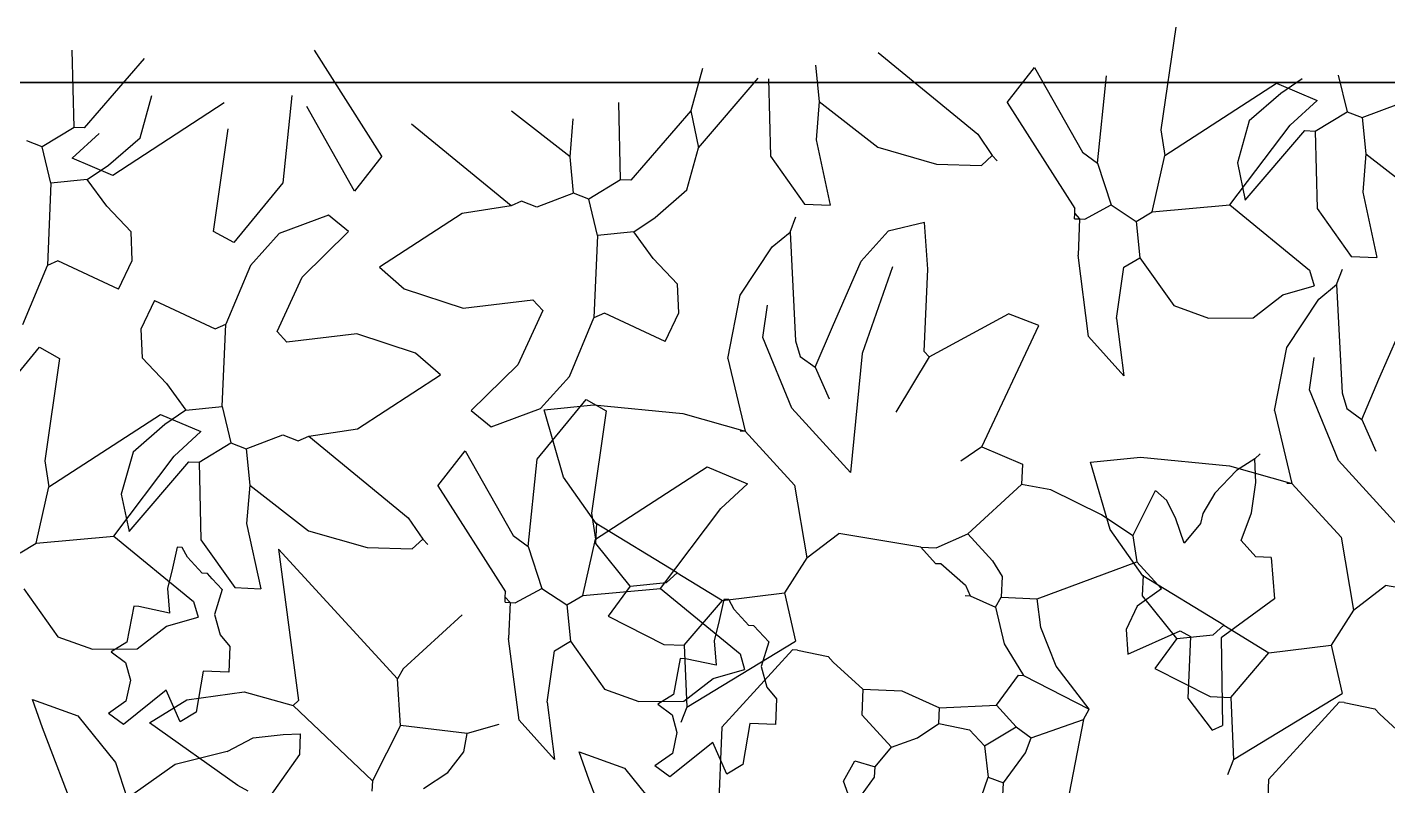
# Model space of a CAD drawing. Header units: inches. Extents: x 2013 to 15569, y -2551 to 2524.
# Drawn here: x 5130.3 to 5214.4, y 956.1 to 1003.1 of the extents above; entities that cross this region are included whole.
import ezdxf

# ---------------------------------------------------------------- set-up
doc = ezdxf.new("R2010")
doc.units = ezdxf.units.IN
doc.header["$MEASUREMENT"] = 0
doc.layers.add('costruzioni', color=2, linetype='Continuous', lineweight=35)
doc.layers.add('VERDE_siepe', color=96, linetype='Continuous')

msp = doc.modelspace()

# ---------------------------------------------------------------- linework, layer by layer
at = {"layer": 'costruzioni'}
msp.add_line((3934.796, 999.638), (5673.194, 999.638), dxfattribs=at)
at = {"layer": 'VERDE_siepe'}
for p, q in [((5201.292, 1003.058), (5200.377, 996.713)), ((5133.145, 996.848), (5133.035, 1001.641)), ((5152.193, 995.075), (5148.011, 1001.641)), ((5137.481, 1001.127), (5133.783, 996.82)), ((5179.019, 1000.699), (5179.24, 998.455)), ((5182.884, 1001.488), (5189.048, 996.431)), ((5172.022, 1000.497), (5171.294, 997.89)), ((5171.774, 995.589), (5175.472, 999.896)), ((5176.11, 999.868), (5176.22, 995.075)), ((5190.875, 998.404), (5192.564, 1000.565)), ((5192.564, 1000.565), (5195.529, 995.328)), ((5196.457, 994.65), (5197.011, 1000.052)), ((5209.106, 999.859), (5207.79, 998.959)), ((5211.35, 1000.08), (5211.89, 997.823)), ((5200.626, 995.106), (5207.525, 999.593)), ((5207.525, 999.593), (5210.033, 998.526)), ((5142.442, 998.373), (5135.543, 993.886)), ((5137.233, 996.219), (5137.961, 998.825)), ((5146.611, 998.829), (5146.057, 993.427)), ((5150.503, 992.914), (5147.539, 998.151)), ((5166.958, 993.611), (5166.848, 998.404)), ((5179.24, 998.455), (5179.047, 996.087)), ((5179.24, 998.454), (5182.866, 995.627)), ((5190.875, 998.404), (5195.057, 991.838)), ((5207.79, 998.959), (5205.835, 997.26)), ((5208.37, 997.003), (5210.033, 998.526)), ((5212.832, 997.462), (5215.103, 998.32)), ((5163.828, 995.025), (5160.202, 997.852)), ((5163.828, 995.025), (5164.021, 997.392)), ((5171.294, 997.89), (5167.595, 993.583)), ((5171.294, 997.89), (5171.774, 995.589)), ((5209.923, 996.631), (5211.89, 997.823)), ((5211.89, 997.823), (5212.832, 997.462)), ((5212.832, 997.462), (5213.053, 995.218)), ((5133.145, 996.848), (5131.178, 995.656)), ((5134.698, 996.476), (5133.035, 994.953)), ((5133.783, 996.82), (5133.145, 996.848)), ((5141.776, 990.421), (5142.691, 996.766)), ((5160.184, 991.991), (5154.02, 997.048)), ((5200.377, 996.713), (5200.626, 995.106)), ((5204.643, 992.058), (5208.37, 997.003)), ((5205.835, 997.26), (5205.107, 994.654)), ((5205.587, 992.352), (5209.285, 996.659)), ((5209.285, 996.659), (5209.923, 996.631)), ((5209.923, 996.631), (5210.033, 991.838)), ((5131.178, 995.656), (5130.236, 996.017)), ((5131.718, 993.399), (5131.178, 995.656)), ((5135.278, 994.52), (5137.233, 996.219)), ((5179.047, 996.087), (5179.918, 992.041)), ((5182.866, 995.627), (5186.506, 994.589)), ((5189.048, 996.431), (5189.948, 995.115)), ((5135.543, 993.886), (5133.035, 994.953)), ((5152.193, 995.075), (5150.503, 992.914)), ((5164.049, 992.78), (5163.828, 995.024)), ((5171.046, 992.982), (5171.774, 995.589)), ((5176.22, 995.075), (5178.326, 992.11)), ((5189.283, 994.505), (5189.948, 995.115)), ((5189.948, 995.115), (5190.253, 994.783)), ((5195.529, 995.328), (5196.457, 994.65)), ((5199.836, 991.63), (5200.626, 995.106)), ((5213.053, 995.218), (5212.86, 992.85)), ((5213.053, 995.217), (5216.679, 992.39)), ((5133.962, 993.62), (5135.278, 994.52)), ((5186.506, 994.589), (5189.283, 994.505)), ((5196.457, 994.65), (5197.301, 992.059)), ((5205.107, 994.654), (5205.587, 992.352)), ((5131.718, 993.399), (5131.496, 988.301)), ((5133.962, 993.62), (5131.718, 993.399)), ((5135.167, 991.972), (5133.962, 993.62)), ((5146.057, 993.427), (5143.022, 989.729)), ((5166.958, 993.611), (5164.991, 992.419)), ((5167.595, 993.583), (5166.958, 993.611)), ((5160.835, 992.282), (5160.184, 991.991)), ((5161.777, 991.922), (5160.835, 992.282)), ((5164.049, 992.78), (5161.777, 991.922)), ((5164.991, 992.419), (5164.049, 992.78)), ((5165.531, 990.162), (5164.991, 992.419)), ((5169.091, 991.283), (5171.046, 992.982)), ((5212.86, 992.85), (5213.731, 988.804)), ((5136.671, 990.38), (5135.167, 991.972)), ((5148.896, 991.42), (5145.835, 990.288)), ((5150.128, 990.408), (5148.896, 991.42)), ((5157.162, 991.535), (5152.038, 988.197)), ((5160.184, 991.991), (5157.162, 991.535)), ((5178.326, 992.11), (5179.918, 992.041)), ((5195.029, 991.2), (5195.043, 991.519)), ((5195.043, 991.519), (5195.057, 991.838)), ((5195.043, 991.519), (5195.348, 991.186)), ((5195.666, 991.173), (5197.301, 992.059)), ((5197.301, 992.059), (5198.852, 991.034)), ((5198.852, 991.034), (5199.836, 991.63)), ((5199.836, 991.63), (5204.643, 992.058)), ((5204.643, 992.058), (5209.574, 988.012)), ((5210.033, 991.838), (5212.139, 988.873)), ((5167.775, 990.383), (5169.091, 991.283)), ((5177.436, 990.371), (5177.796, 991.313)), ((5185.762, 990.966), (5183.503, 990.426)), ((5185.955, 988.084), (5185.762, 990.966)), ((5195.029, 991.2), (5195.348, 991.186)), ((5195.348, 991.186), (5195.251, 988.956)), ((5195.348, 991.186), (5195.666, 991.173)), ((5198.852, 991.034), (5199.074, 988.79)), ((5136.748, 988.617), (5136.671, 990.38)), ((5143.022, 989.729), (5141.776, 990.421)), ((5145.835, 990.288), (5144.06, 988.313)), ((5147.253, 987.588), (5150.128, 990.408)), ((5165.531, 990.162), (5165.309, 985.064)), ((5167.775, 990.383), (5165.531, 990.162)), ((5168.979, 988.735), (5167.775, 990.383)), ((5176.326, 989.452), (5177.436, 990.371)), ((5177.436, 990.371), (5177.782, 983.652)), ((5181.828, 988.584), (5183.503, 990.426)), ((5174.353, 986.46), (5176.326, 989.452)), ((5195.894, 983.909), (5195.251, 988.956)), ((5129.972, 984.662), (5131.496, 988.301)), ((5132.146, 988.592), (5131.496, 988.301)), ((5135.9, 986.832), (5132.146, 988.592)), ((5135.9, 986.832), (5136.748, 988.617)), ((5144.06, 988.313), (5142.536, 984.674)), ((5152.038, 988.196), (5153.575, 986.852)), ((5170.484, 987.143), (5168.979, 988.735)), ((5180.054, 984.511), (5181.828, 988.584)), ((5183.774, 988.233), (5181.907, 982.86)), ((5185.733, 982.987), (5185.955, 988.084)), ((5197.632, 985.022), (5198.091, 988.194)), ((5198.091, 988.194), (5199.074, 988.79)), ((5199.074, 988.79), (5201.179, 985.825)), ((5211.249, 987.134), (5211.609, 988.076)), ((5212.139, 988.873), (5213.731, 988.804)), ((5145.709, 984.216), (5147.253, 987.588)), ((5209.574, 988.012), (5209.851, 987.042)), ((5153.575, 986.852), (5157.213, 985.669)), ((5170.561, 985.381), (5170.484, 987.143)), ((5173.584, 982.559), (5174.353, 986.46)), ((5206.081, 985.077), (5207.911, 986.489)), ((5207.911, 986.489), (5209.851, 987.042)), ((5210.139, 986.216), (5211.249, 987.134)), ((5211.249, 987.134), (5211.595, 980.416)), ((5138.132, 986.143), (5137.284, 984.358)), ((5138.132, 986.143), (5141.886, 984.383)), ((5157.213, 985.669), (5161.527, 986.187)), ((5162.136, 985.522), (5161.527, 986.187)), ((5175.759, 983.842), (5176.05, 985.843)), ((5201.179, 985.825), (5203.315, 985.051)), ((5208.166, 983.223), (5210.139, 986.216)), ((5162.136, 985.522), (5160.592, 982.151)), ((5163.785, 981.425), (5165.309, 985.064)), ((5165.959, 985.355), (5165.309, 985.064)), ((5169.713, 983.595), (5165.959, 985.355)), ((5169.713, 983.595), (5170.561, 985.381)), ((5186.038, 982.655), (5190.942, 985.314)), ((5192.826, 984.593), (5190.942, 985.314)), ((5197.632, 985.022), (5198.092, 981.467)), ((5203.315, 985.051), (5206.081, 985.077)), ((5213.867, 981.274), (5215.641, 985.347)), ((5137.284, 984.358), (5137.361, 982.595)), ((5141.886, 984.383), (5142.536, 984.674)), ((5142.314, 979.576), (5142.536, 984.674)), ((5145.709, 984.216), (5146.318, 983.551)), ((5150.631, 984.069), (5146.318, 983.551)), ((5154.27, 982.886), (5150.631, 984.069)), ((5177.541, 979.479), (5175.759, 983.842)), ((5178.987, 982.005), (5180.054, 984.511)), ((5189.306, 977.085), (5192.826, 984.593)), ((5198.092, 981.467), (5195.894, 983.909)), ((5127.976, 979.548), (5131.01, 983.246)), ((5131.01, 983.246), (5132.256, 982.554)), ((5177.782, 983.652), (5178.059, 982.683)), ((5207.397, 979.322), (5208.166, 983.223)), ((5132.256, 982.554), (5131.342, 976.209)), ((5137.361, 982.595), (5138.866, 981.003)), ((5155.807, 981.542), (5154.27, 982.886)), ((5173.584, 982.559), (5174.665, 978.043)), ((5178.059, 982.683), (5178.987, 982.005)), ((5181.907, 982.86), (5181.177, 975.489)), ((5186.038, 982.655), (5183.973, 979.233)), ((5186.038, 982.655), (5185.733, 982.987)), ((5209.572, 980.605), (5209.863, 982.606)), ((5150.683, 978.203), (5155.807, 981.541)), ((5160.592, 982.151), (5157.716, 979.33)), ((5162.01, 979.45), (5163.785, 981.425)), ((5178.987, 982.005), (5179.859, 980.051)), ((5138.866, 981.003), (5140.07, 979.355)), ((5211.354, 976.242), (5209.572, 980.605)), ((5212.8, 978.768), (5213.867, 981.274)), ((5161.788, 976.311), (5164.822, 980.009)), ((5162.219, 979.367), (5165.304, 979.672)), ((5164.822, 980.009), (5166.069, 979.317)), ((5165.304, 979.672), (5170.809, 979.139)), ((5211.595, 980.416), (5211.872, 979.446)), ((5131.59, 974.602), (5138.49, 979.089)), ((5138.49, 979.089), (5140.997, 978.022)), ((5140.07, 979.355), (5138.754, 978.455)), ((5140.07, 979.355), (5142.314, 979.576)), ((5142.314, 979.576), (5142.854, 977.319)), ((5157.716, 979.33), (5158.949, 978.318)), ((5158.949, 978.318), (5162.01, 979.45)), ((5163.42, 975.21), (5162.219, 979.367)), ((5166.069, 979.317), (5165.154, 972.972)), ((5170.809, 979.139), (5174.665, 978.043)), ((5181.177, 975.489), (5177.541, 979.479)), ((5207.397, 979.322), (5208.478, 974.806)), ((5211.872, 979.446), (5212.8, 978.768)), ((5138.754, 978.455), (5136.799, 976.756)), ((5139.334, 976.499), (5140.997, 978.022)), ((5147.661, 977.747), (5150.683, 978.203)), ((5174.665, 978.043), (5174.345, 978.057)), ((5174.665, 978.043), (5177.712, 974.718)), ((5212.8, 978.768), (5213.672, 976.814)), ((5140.887, 976.127), (5142.854, 977.319)), ((5142.854, 977.319), (5143.796, 976.958)), ((5143.796, 976.958), (5146.068, 977.816)), ((5146.068, 977.816), (5147.01, 977.456)), ((5147.01, 977.456), (5147.661, 977.747)), ((5147.661, 977.747), (5153.825, 972.69)), ((5135.607, 971.554), (5139.334, 976.499)), ((5136.799, 976.756), (5136.071, 974.15)), ((5143.796, 976.958), (5144.017, 974.714)), ((5155.652, 974.663), (5157.341, 976.824)), ((5157.341, 976.824), (5160.306, 971.587)), ((5161.234, 970.909), (5161.788, 976.311)), ((5189.306, 977.085), (5187.991, 976.185)), ((5189.306, 977.085), (5191.814, 976.018)), ((5196.032, 976.13), (5199.117, 976.435)), ((5199.117, 976.435), (5204.622, 975.902)), ((5206.193, 976.349), (5205.054, 975.623)), ((5206.193, 976.349), (5206.525, 976.653)), ((5206.25, 974.867), (5206.193, 976.349)), ((5131.342, 976.209), (5131.59, 974.602)), ((5136.551, 971.848), (5140.25, 976.155)), ((5140.25, 976.155), (5140.887, 976.127)), ((5140.887, 976.127), (5140.997, 971.334)), ((5165.403, 971.365), (5172.302, 975.852)), ((5172.302, 975.852), (5174.81, 974.785)), ((5191.814, 976.018), (5191.758, 974.744)), ((5197.233, 971.973), (5196.032, 976.13)), ((5205.054, 975.623), (5203.703, 974.216)), ((5204.622, 975.902), (5208.478, 974.806)), ((5214.99, 972.252), (5211.354, 976.242)), ((5130.8, 971.126), (5131.59, 974.602)), ((5144.017, 974.714), (5143.824, 972.346)), ((5144.017, 974.713), (5147.643, 971.886)), ((5155.652, 974.663), (5159.834, 968.097)), ((5165.445, 972.337), (5163.42, 975.21)), ((5173.147, 973.262), (5174.81, 974.785)), ((5177.712, 974.718), (5178.473, 970.215)), ((5188.433, 971.696), (5191.758, 974.744)), ((5193.577, 974.423), (5191.758, 974.744)), ((5205.984, 973.003), (5206.25, 974.867)), ((5208.478, 974.806), (5208.158, 974.82)), ((5208.478, 974.806), (5211.524, 971.481)), ((5136.071, 974.15), (5136.551, 971.848)), ((5196.704, 972.88), (5193.577, 974.423)), ((5198.642, 971.571), (5200.041, 974.383)), ((5200.735, 973.759), (5200.041, 974.383)), ((5201.299, 972.621), (5200.735, 973.759)), ((5203.703, 974.216), (5202.972, 972.958)), ((5165.154, 972.972), (5165.403, 971.365)), ((5169.42, 968.317), (5173.147, 973.262)), ((5202.972, 972.958), (5202.826, 972.346)), ((5205.333, 971.279), (5205.984, 973.003)), ((5143.824, 972.346), (5144.695, 968.3)), ((5153.825, 972.69), (5154.725, 971.374)), ((5165.424, 971.104), (5165.479, 972.378)), ((5170.452, 969.289), (5165.445, 972.337)), ((5198.642, 971.571), (5196.704, 972.88)), ((5201.814, 971.113), (5201.299, 972.621)), ((5202.826, 972.346), (5201.814, 971.113)), ((5130.8, 971.126), (5135.607, 971.554)), ((5135.607, 971.554), (5140.539, 967.508)), ((5140.997, 971.334), (5143.103, 968.369)), ((5147.643, 971.886), (5151.284, 970.848)), ((5154.06, 970.764), (5154.725, 971.374)), ((5154.725, 971.374), (5155.03, 971.042)), ((5160.306, 971.587), (5161.234, 970.909)), ((5164.613, 967.889), (5165.403, 971.365)), ((5178.473, 970.215), (5180.454, 971.725)), ((5185.524, 970.866), (5180.454, 971.725)), ((5186.479, 970.824), (5188.433, 971.696)), ((5188.433, 971.696), (5189.957, 970.035)), ((5199.258, 969.1), (5197.233, 971.973)), ((5198.642, 971.571), (5198.891, 969.964)), ((5206.247, 970.282), (5205.333, 971.279)), ((5211.524, 971.481), (5212.286, 966.979)), ((5129.816, 970.53), (5130.8, 971.126)), ((5139.523, 970.873), (5139.24, 969.577)), ((5139.842, 970.859), (5139.523, 970.873)), ((5140.161, 970.258), (5139.842, 970.859)), ((5145.796, 970.741), (5147.03, 961.386)), ((5153.153, 962.714), (5145.796, 970.741)), ((5151.284, 970.848), (5154.06, 970.764)), ((5161.234, 970.909), (5162.079, 968.318)), ((5167.543, 968.458), (5165.424, 971.104)), ((5185.524, 970.866), (5186.438, 969.868)), ((5185.524, 970.866), (5186.479, 970.824)), ((5139.24, 969.577), (5138.935, 968.312)), ((5141.075, 969.26), (5140.161, 970.258)), ((5178.473, 970.215), (5177.101, 968.041)), ((5186.438, 969.868), (5186.757, 969.854)), ((5186.757, 969.854), (5188.294, 968.511)), ((5189.957, 970.035), (5190.552, 969.051)), ((5192.727, 967.679), (5198.891, 969.964)), ((5198.891, 969.964), (5200.415, 968.301)), ((5207.203, 970.24), (5206.247, 970.282)), ((5207.203, 970.24), (5207.41, 967.677)), ((5141.394, 969.246), (5141.075, 969.26)), ((5141.698, 968.913), (5141.394, 969.246)), ((5141.698, 968.913), (5142.308, 968.249)), ((5169.787, 968.679), (5170.452, 969.289)), ((5170.452, 969.289), (5173.25, 967.57)), ((5190.552, 969.051), (5190.497, 967.776)), ((5199.236, 967.867), (5199.292, 969.141)), ((5204.265, 966.052), (5199.258, 969.1)), ((5130.039, 968.286), (5132.143, 965.321)), ((5138.935, 968.312), (5139.053, 966.794)), ((5142.308, 968.249), (5141.836, 966.713)), ((5143.103, 968.369), (5144.695, 968.3)), ((5159.82, 967.778), (5159.834, 968.097)), ((5160.444, 967.432), (5162.079, 968.318)), ((5162.079, 968.318), (5163.629, 967.293)), ((5163.629, 967.293), (5164.613, 967.889)), ((5164.613, 967.889), (5169.42, 968.317)), ((5167.543, 968.458), (5166.185, 966.602)), ((5167.543, 968.458), (5169.787, 968.679)), ((5169.42, 968.317), (5174.351, 964.271)), ((5173.25, 967.57), (5177.101, 968.041)), ((5177.101, 968.041), (5177.781, 965.042)), ((5188.266, 967.873), (5188.585, 967.859)), ((5188.294, 968.511), (5188.585, 967.859)), ((5188.585, 967.859), (5190.15, 967.153)), ((5200.415, 968.301), (5198.914, 967.213)), ((5201.356, 965.221), (5199.236, 967.867)), ((5212.286, 966.979), (5214.267, 968.489)), ((5219.336, 967.629), (5214.267, 968.489)), ((5136.836, 967.21), (5136.42, 964.994)), ((5137.155, 967.196), (5136.836, 967.21)), ((5139.053, 966.794), (5137.155, 967.196)), ((5140.539, 967.508), (5140.815, 966.538)), ((5159.806, 967.459), (5159.82, 967.778)), ((5159.806, 967.459), (5160.125, 967.446)), ((5159.82, 967.778), (5160.125, 967.446)), ((5160.125, 967.446), (5160.028, 965.216)), ((5160.125, 967.446), (5160.444, 967.432)), ((5163.629, 967.293), (5163.851, 965.049)), ((5170.895, 964.8), (5173.25, 967.57)), ((5173.336, 967.636), (5173.052, 966.34)), ((5173.655, 967.622), (5173.336, 967.636)), ((5173.974, 967.021), (5173.655, 967.622)), ((5174.888, 966.023), (5173.974, 967.021)), ((5190.15, 967.153), (5190.497, 967.776)), ((5190.15, 967.153), (5190.69, 964.895)), ((5190.497, 967.776), (5192.727, 967.679)), ((5192.959, 965.89), (5192.727, 967.679)), ((5198.914, 967.213), (5198.237, 965.777)), ((5207.41, 967.677), (5204.113, 965.267)), ((5138.876, 965.985), (5140.815, 966.538)), ((5141.836, 966.713), (5142.181, 965.444)), ((5157.156, 966.69), (5153.499, 963.338)), ((5166.185, 966.602), (5169.62, 964.856)), ((5173.052, 966.34), (5172.748, 965.075)), ((5212.286, 966.979), (5210.914, 964.804)), ((5137.045, 964.573), (5138.876, 965.985)), ((5142.181, 965.444), (5142.792, 964.716)), ((5175.206, 966.009), (5174.888, 966.023)), ((5175.511, 965.676), (5175.206, 966.009)), ((5175.511, 965.676), (5176.121, 965.012)), ((5193.899, 963.503), (5192.959, 965.89)), ((5198.237, 965.777), (5198.323, 964.243)), ((5198.323, 964.243), (5201.578, 965.697)), ((5201.356, 965.221), (5203.6, 965.442)), ((5201.578, 965.697), (5202.202, 965.35)), ((5202.202, 965.35), (5202.035, 961.527)), ((5203.6, 965.442), (5204.265, 966.052)), ((5204.265, 966.052), (5207.063, 964.333)), ((5132.143, 965.321), (5134.28, 964.547)), ((5134.28, 964.547), (5137.045, 964.573)), ((5136.42, 964.994), (5135.436, 964.398)), ((5142.792, 964.716), (5142.723, 963.123)), ((5160.672, 960.168), (5160.028, 965.216)), ((5162.868, 964.453), (5163.851, 965.049)), ((5163.851, 965.049), (5165.956, 962.084)), ((5169.62, 964.856), (5170.895, 964.8)), ((5170.895, 964.8), (5171.047, 960.963)), ((5171.047, 960.963), (5177.781, 965.042)), ((5172.748, 965.075), (5172.865, 963.557)), ((5177.585, 964.508), (5173.227, 959.719)), ((5176.121, 965.012), (5175.649, 963.476)), ((5177.905, 964.494), (5177.585, 964.508)), ((5177.905, 964.494), (5179.802, 964.093)), ((5190.69, 964.895), (5191.881, 962.927)), ((5201.356, 965.221), (5199.998, 963.365)), ((5204.113, 965.267), (5204.195, 959.837)), ((5207.063, 964.333), (5210.914, 964.804)), ((5210.914, 964.804), (5211.593, 961.805)), ((5135.436, 964.398), (5136.336, 963.736)), ((5136.336, 963.736), (5136.631, 962.632)), ((5162.41, 961.281), (5162.868, 964.453)), ((5170.648, 963.973), (5170.233, 961.757)), ((5170.968, 963.959), (5170.648, 963.973)), ((5172.865, 963.557), (5170.968, 963.959)), ((5174.351, 964.271), (5174.628, 963.302)), ((5179.802, 964.093), (5180.107, 963.761)), ((5180.107, 963.761), (5181.949, 962.084)), ((5204.707, 961.563), (5207.063, 964.333)), ((5141.13, 963.192), (5140.7, 960.658)), ((5142.723, 963.123), (5141.13, 963.192)), ((5153.499, 963.338), (5153.153, 962.714)), ((5172.689, 962.748), (5174.628, 963.302)), ((5175.649, 963.476), (5175.993, 962.207)), ((5190.205, 961.085), (5191.563, 962.941)), ((5191.563, 962.941), (5191.881, 962.927)), ((5191.881, 962.927), (5195.94, 960.835)), ((5195.94, 960.835), (5193.899, 963.503)), ((5199.998, 963.365), (5203.433, 961.619)), ((5138.844, 962.015), (5136.198, 959.896)), ((5136.631, 962.632), (5136.346, 961.336)), ((5139.717, 960.062), (5138.844, 962.015)), ((5153.346, 959.833), (5153.153, 962.714)), ((5165.956, 962.084), (5168.093, 961.31)), ((5170.858, 961.336), (5172.689, 962.748)), ((5175.993, 962.207), (5176.605, 961.479)), ((5181.949, 962.084), (5181.879, 960.491)), ((5181.949, 962.084), (5184.343, 961.985)), ((5184.343, 961.985), (5186.686, 960.92)), ((5131.197, 959.688), (5130.581, 961.445)), ((5130.581, 961.445), (5133.377, 960.424)), ((5136.346, 961.336), (5135.27, 960.575)), ((5137.823, 960.007), (5140.114, 961.414)), ((5140.114, 961.414), (5143.678, 961.913)), ((5143.678, 961.913), (5146.697, 961.08)), ((5147.03, 961.386), (5146.697, 961.08)), ((5162.41, 961.281), (5162.869, 957.727)), ((5168.093, 961.31), (5170.858, 961.336)), ((5170.233, 961.757), (5169.249, 961.161)), ((5169.249, 961.161), (5170.149, 960.499)), ((5176.605, 961.479), (5176.536, 959.886)), ((5202.035, 961.527), (5203.545, 959.546)), ((5203.433, 961.619), (5204.707, 961.563)), ((5204.707, 961.563), (5204.86, 957.726)), ((5204.86, 957.726), (5211.593, 961.805)), ((5211.398, 961.271), (5207.04, 956.482)), ((5211.717, 961.257), (5211.398, 961.271)), ((5211.717, 961.257), (5213.615, 960.856)), ((5133.377, 960.424), (5135.708, 957.537)), ((5136.198, 959.896), (5135.27, 960.575)), ((5140.7, 960.658), (5139.717, 960.062)), ((5151.601, 956.398), (5146.697, 961.08)), ((5170.149, 960.499), (5170.444, 959.395)), ((5171.047, 960.963), (5170.686, 960.021)), ((5181.879, 960.491), (5183.708, 958.496)), ((5186.645, 959.964), (5186.686, 960.92)), ((5186.686, 960.92), (5190.205, 961.085)), ((5190.205, 961.085), (5191.424, 959.756)), ((5195.593, 960.213), (5195.94, 960.835)), ((5213.615, 960.856), (5213.92, 960.524)), ((5213.92, 960.524), (5215.762, 958.847)), ((5134.063, 952.222), (5131.197, 959.688)), ((5143.289, 956.122), (5137.823, 960.007)), ((5153.346, 959.833), (5151.601, 956.398)), ((5157.474, 959.334), (5153.346, 959.833)), ((5159.414, 959.888), (5157.474, 959.334)), ((5162.869, 957.727), (5160.672, 960.168)), ((5173.227, 959.719), (5172.777, 949.396)), ((5174.942, 959.955), (5174.513, 957.421)), ((5176.536, 959.886), (5174.942, 959.955)), ((5185.329, 959.064), (5186.645, 959.964)), ((5186.645, 959.964), (5188.542, 959.562)), ((5188.542, 959.562), (5189.457, 958.565)), ((5189.457, 958.565), (5191.424, 959.756)), ((5191.424, 959.756), (5192.352, 959.076)), ((5192.352, 959.076), (5195.593, 960.213)), ((5195.593, 960.213), (5194.359, 953.882)), ((5203.545, 959.546), (5204.195, 959.837)), ((5142.625, 958.232), (5144.221, 959.071)), ((5144.221, 959.071), (5146.073, 959.284)), ((5146.073, 959.284), (5147.14, 959.312)), ((5147.14, 959.312), (5147.085, 958.037)), ((5157.253, 958.206), (5157.474, 959.334)), ((5172.657, 958.778), (5170.011, 956.659)), ((5170.444, 959.395), (5170.159, 958.099)), ((5173.529, 956.825), (5172.657, 958.778)), ((5183.708, 958.496), (5185.329, 959.064)), ((5191.992, 958.134), (5192.352, 959.076)), ((5142.625, 958.232), (5139.397, 957.416)), ((5147.085, 958.037), (5141.64, 950.295)), ((5156.276, 956.93), (5157.253, 958.206)), ((5165.01, 956.451), (5164.394, 958.208)), ((5164.394, 958.208), (5167.19, 957.187)), ((5170.159, 958.099), (5169.083, 957.338)), ((5182.696, 957.263), (5183.708, 958.496)), ((5189.457, 958.565), (5189.691, 956.639)), ((5190.633, 956.278), (5191.992, 958.134)), ((5135.708, 957.537), (5136.432, 955.311)), ((5139.397, 957.416), (5136.432, 955.311)), ((5154.772, 955.94), (5156.276, 956.93)), ((5167.19, 957.187), (5169.521, 954.3)), ((5170.011, 956.659), (5169.083, 957.338)), ((5174.513, 957.421), (5173.529, 956.825)), ((5180.743, 956.391), (5181.436, 957.637)), ((5181.436, 957.637), (5182.696, 957.263)), ((5182.669, 956.626), (5182.696, 957.263)), ((5204.86, 957.726), (5204.499, 956.784)), ((5143.912, 955.776), (5143.289, 956.122)), ((5151.601, 956.398), (5151.573, 955.761)), ((5167.876, 948.985), (5165.01, 956.451)), ((5181.311, 954.77), (5180.743, 956.391)), ((5181.311, 954.77), (5182.669, 956.626)), ((5188.597, 953.494), (5189.691, 956.639)), ((5189.691, 956.639), (5190.633, 956.278)), ((5190.564, 954.686), (5190.633, 956.278)), ((5207.04, 956.482), (5206.59, 946.159))]:
    msp.add_line(p, q, dxfattribs=at)
for centre in [(5173.227, 959.719), (5207.04, 956.482)]:
    msp.add_arc(centre, 0.0000399, 137.3475, 177.15048, dxfattribs=at)

doc.saveas('drawing.dxf')
